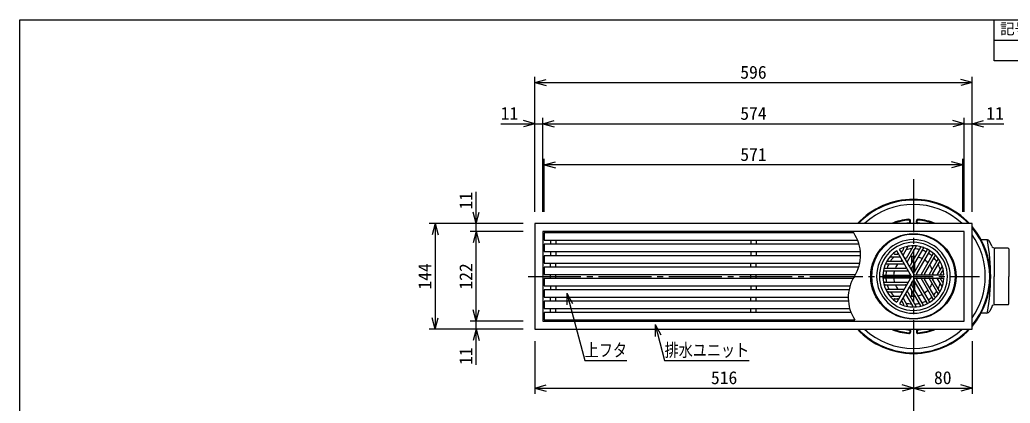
# Model space of a CAD drawing. Units: millimetres, scale not verified. Extents: x -1092 to 1092, y -744 to 696.
# Drawn here: x -1092 to 258, y 174 to 696 of the extents above; entities that cross this region are included whole.
import ezdxf
from ezdxf.enums import TextEntityAlignment as Align

# ---------------------------------------------------------------- set-up
doc = ezdxf.new("R2010")
doc.units = ezdxf.units.MM
doc.header["$LTSCALE"] = 8
doc.linetypes.add('CHAIN2', pattern=[12, 9, -1, 1, -1])
for name, color, linetype in [('0-0_計極細', 2, 'Continuous'), ('0-1_計細線', 3, 'Continuous'), ('0-5_寸法線', 7, 'Continuous'), ('0-7_枠細線', 5, 'Continuous'), ('0-8_枠中線', 5, 'Continuous')]:
    doc.layers.add(name, color=color, linetype=linetype)
doc.styles.add('ＭＳ ゴシック', font='')
doc.styles.get('ＭＳ ゴシック').set_extended_font_data('MS Gothic')

msp = doc.modelspace()

# ---------------------------------------------------------------- linework, layer by layer
at = {"layer": '0-0_計極細', "linetype": 'CHAIN2'}
for p, q in [((126.004, 478.997), (126.004, -214.269)), ((-399.168, 346.534), (215.861, 346.534))]:
    msp.add_line(p, q, dxfattribs=at)
at = {"layer": '0-0_計極細'}
for p, q in [((-368.446, 395.784), (-368.446, 390.284)), ((-361.546, 395.784), (-361.546, 390.284)), ((-95.446, 395.784), (-95.446, 390.284)), ((-88.546, 395.784), (-88.546, 390.284)), ((-368.446, 380.284), (-368.446, 374.784)), ((-361.546, 380.284), (-361.546, 374.784)), ((-95.446, 380.284), (-95.446, 374.784)), ((-88.546, 380.284), (-88.546, 374.784)), ((112.642, 384.1), (110.652, 380.653)), ((118.56, 387.326), (111.955, 375.886)), ((125.114, 386.635), (116.156, 371.12)), ((129.79, 387.711), (117.459, 366.353)), ((135.597, 385.726), (121.66, 361.587)), ((139.517, 385.492), (122.963, 356.82)), ((144.758, 382.527), (127.163, 352.053)), ((147.799, 380.771), (130.205, 350.297)), ((-368.446, 359.284), (-368.446, 364.784)), ((-361.546, 359.284), (-361.546, 364.784)), ((-95.446, 359.284), (-95.446, 364.784)), ((-88.546, 359.284), (-88.546, 364.784)), ((91.722, 367.357), (109.638, 367.357)), ((94.4, 373.377), (107.61, 373.377)), ((100.153, 376.89), (104.134, 376.89)), ((123.998, 365.636), (123.998, 373.554)), ((124.5, 366.506), (124.5, 373.586)), ((127.51, 371.72), (127.51, 373.586)), ((127.51, 352.654), (127.51, 364.695)), ((128.012, 372.589), (128.012, 373.554)), ((128.012, 353.523), (128.012, 365.564)), ((152.987, 377.715), (136.433, 349.043)), ((155.15, 374.437), (141.213, 350.297)), ((159.772, 370.401), (147.441, 349.043)), ((161.179, 365.813), (152.221, 350.297)), ((85.51, 354.311), (118.618, 354.311)), ((87.267, 357.823), (115.142, 357.823)), ((88.452, 363.844), (113.114, 363.844)), ((123.998, 354.526), (123.998, 358.612)), ((124.5, 353.657), (124.5, 359.481)), ((165.054, 360.483), (158.449, 349.043)), ((165.219, 353.745), (163.229, 350.297)), ((-368.446, 343.784), (-368.446, 349.284)), ((-361.546, 343.784), (-361.546, 349.284)), ((-95.446, 343.784), (-95.446, 349.284)), ((-88.546, 343.784), (-88.546, 349.284)), ((85.457, 348.29), (120.646, 348.29)), ((85.457, 344.778), (120.646, 344.778)), ((85.51, 338.757), (118.618, 338.757)), ((123.998, 334.456), (123.998, 338.542)), ((124.5, 333.587), (124.5, 339.411)), ((144.758, 310.541), (127.163, 341.015)), ((127.51, 328.373), (127.51, 340.415)), ((128.012, 327.504), (128.012, 339.546)), ((147.799, 312.297), (130.205, 342.771)), ((152.987, 315.353), (136.433, 344.026)), ((155.15, 318.631), (141.213, 342.771)), ((159.772, 322.668), (147.441, 344.026)), ((161.179, 327.255), (152.221, 342.771)), ((165.054, 332.585), (158.449, 344.026)), ((165.219, 339.324), (163.229, 342.771)), ((-368.446, 333.784), (-368.446, 328.284)), ((-361.546, 333.784), (-361.546, 328.284)), ((-95.446, 333.784), (-95.446, 328.284)), ((-88.546, 333.784), (-88.546, 328.284)), ((87.267, 335.245), (115.142, 335.245)), ((88.452, 329.224), (113.114, 329.224)), ((91.722, 325.712), (109.638, 325.712)), ((129.79, 305.358), (117.459, 326.715)), ((135.597, 307.342), (121.66, 331.482)), ((139.517, 307.576), (122.963, 336.249)), ((123.998, 319.515), (123.998, 327.432)), ((124.5, 319.482), (124.5, 326.563)), ((-368.446, 312.784), (-368.446, 318.284)), ((-361.546, 312.784), (-361.546, 318.284)), ((-95.446, 312.784), (-95.446, 318.284)), ((-88.546, 312.784), (-88.546, 318.284)), ((94.4, 319.691), (107.61, 319.691)), ((100.153, 316.179), (104.134, 316.179)), ((112.642, 308.968), (110.652, 312.416)), ((118.56, 305.742), (111.955, 317.182)), ((125.114, 306.433), (116.156, 321.949)), ((127.51, 319.482), (127.51, 321.349)), ((128.012, 319.515), (128.012, 320.48)), ((-368.446, 297.284), (-368.446, 302.784)), ((-361.546, 297.284), (-361.546, 302.784)), ((-95.446, 297.284), (-95.446, 302.784)), ((-88.546, 297.284), (-88.546, 302.784))]:
    msp.add_line(p, q, dxfattribs=at)
for centre, radius, start, end in [((-0.418, 375.534), 54.312, 327.72738, 33.84606), ((126.005, 346.534), 50.153, 90, 270), ((126.005, 346.534), 50.153, 270, 90), ((100.153, 377.893), 1.004, 129.50177, 270), ((104.134, 377.893), 1.004, 270, 30), ((109.783, 381.154), 1.004, 210, 330), ((126.005, 346.534), 37.631, 113.77152, 116.31965), ((111.773, 384.602), 1.004, 330, 110.49823), ((126.005, 346.534), 37.631, 93.596, 105.50678), ((118.995, 387.076), 0.502, 99.81001, 150), ((124.245, 387.137), 1.004, 330, 92.48216), ((126.005, 346.534), 37.631, 77.4576, 87.38711), ((126.005, 346.534), 37.631, 77.4576, 87.38711), ((130.225, 387.46), 0.502, 84.11294, 150), ((134.728, 386.228), 1.004, 330, 77.60597), ((126.005, 346.534), 37.631, 62.67477, 71.92708), ((139.951, 385.241), 0.502, 70.18513, 150), ((143.889, 383.029), 1.004, 330, 63.89345), ((126.005, 346.534), 37.631, 48.07292, 57.32523), ((148.668, 380.269), 1.004, 56.10655, 150), ((152.553, 377.966), 0.502, 330, 49.81487), ((91.722, 368.36), 1.004, 147.51784, 270), ((94.4, 372.876), 0.502, 90, 140.18999), ((126.005, 346.534), 37.631, 134.49322, 146.404), ((126.005, 346.534), 37.631, 123.68035, 126.22848), ((107.61, 372.876), 0.502, 30, 90), ((126.005, 346.534), 27.094, 124.78019, 129.77896), ((109.638, 368.36), 1.004, 270, 30), ((112.39, 375.635), 0.502, 150, 210), ((115.287, 371.621), 1.004, 210, 330), ((126.005, 346.534), 27.094, 110.22104, 115.21981), ((117.894, 366.102), 0.502, 150, 210), ((126.005, 346.534), 27.094, 84.62432, 99.70902), ((126.005, 346.534), 27.094, 84.62432, 90), ((126.005, 346.534), 27.094, 63.71622, 76.68065), ((126.005, 346.534), 27.094, 43.31935, 56.28378), ((126.005, 346.534), 37.631, 32.61289, 42.5424), ((156.019, 373.936), 1.004, 42.39403, 150), ((159.338, 370.652), 0.502, 330, 35.88706), ((162.048, 365.311), 1.004, 27.51784, 150), ((85.51, 353.813), 0.502, 89.99378, 169.80868), ((87.267, 358.827), 1.004, 162.39403, 270), ((88.452, 363.343), 0.502, 90, 155.88706), ((126.005, 346.534), 37.631, 168.07292, 177.32523), ((126.005, 346.534), 37.631, 152.61289, 162.5424), ((126.005, 346.534), 27.094, 163.31935, 176.28378), ((126.005, 346.534), 27.094, 140.29098, 155.37568), ((113.114, 363.343), 0.502, 30, 90), ((115.142, 358.827), 1.004, 270, 30), ((118.618, 353.81), 0.502, 30, 90), ((120.791, 362.088), 1.004, 210, 330), ((123.398, 356.569), 0.502, 150, 210), ((126.294, 352.555), 1.004, 210, 330), ((126.294, 352.555), 1.004, 253.22135, 330), ((126.005, 346.534), 27.094, 20.29098, 35.37568), ((126.005, 346.534), 27.094, 4.78019, 9.77896), ((126.005, 346.534), 37.631, 14.49322, 26.40401), ((166.088, 353.243), 1.004, 9.50177, 150), ((91.426, 317.534), 54.312, 147.72738, 213.84606), ((85.456, 349.297), 1.004, 176.10043, 269.99386), ((85.457, 343.775), 1.004, 90, 183.89345), ((85.508, 339.262), 0.502, 190.17883, 269.99383), ((126.005, 346.534), 37.631, 182.67477, 191.92708), ((126.005, 346.534), 27.094, 183.71622, 196.68065), ((118.618, 339.259), 0.502, 270, 330), ((120.646, 349.294), 1.004, 270, 30), ((120.646, 343.775), 1.004, 330, 90), ((126.294, 340.513), 1.004, 30, 150), ((126.294, 340.513), 1.004, 30, 106.77865), ((131.074, 349.796), 1.004, 150, 270), ((131.074, 343.273), 1.004, 90, 210), ((135.999, 349.294), 0.502, 270, 330), ((135.999, 343.775), 0.502, 30, 90), ((142.082, 349.796), 1.004, 150, 270), ((142.082, 343.273), 1.004, 90, 210), ((147.007, 349.294), 0.502, 270, 330), ((147.007, 343.775), 0.502, 30, 90), ((153.09, 349.796), 1.004, 150, 270), ((153.09, 343.273), 1.004, 90, 210), ((126.005, 346.534), 27.094, 350.22104, 355.21981), ((158.015, 349.294), 0.502, 270, 330), ((158.015, 343.775), 0.502, 30, 90), ((164.098, 349.796), 1.004, 150, 270), ((164.098, 343.273), 1.004, 90, 210), ((126.005, 346.534), 37.631, 3.68035, 6.22848), ((126.005, 346.534), 37.631, 353.77152, 356.31965), ((166.088, 339.825), 1.004, 210, 350.49823), ((87.267, 334.242), 1.004, 90, 197.60597), ((88.452, 329.726), 0.502, 204.11294, 270), ((126.005, 346.534), 37.631, 197.4576, 207.38711), ((91.722, 324.708), 1.004, 90, 212.48216), ((126.005, 346.534), 37.631, 213.596, 225.50678), ((126.005, 346.534), 27.094, 204.62432, 219.70902), ((126.005, 346.534), 27.094, 230.22104, 235.21981), ((109.638, 324.708), 1.004, 330, 90), ((113.114, 329.726), 0.502, 270, 330), ((115.142, 334.242), 1.004, 330, 90), ((117.894, 326.966), 0.502, 150, 210), ((120.791, 330.98), 1.004, 30, 150), ((123.398, 336.499), 0.502, 150, 210), ((126.005, 346.534), 27.094, 303.71622, 316.68065), ((126.005, 346.534), 27.094, 324.62432, 339.70902), ((126.005, 346.534), 37.631, 317.4576, 327.38711), ((126.005, 346.534), 37.631, 333.59599, 345.50678), ((162.048, 327.757), 1.004, 210, 332.48216), ((100.153, 315.175), 1.004, 90, 230.49823), ((126.005, 346.534), 37.631, 233.77152, 236.31965), ((104.134, 315.175), 1.004, 330, 90), ((107.61, 320.193), 0.502, 270, 330), ((109.783, 311.914), 1.004, 30, 150), ((126.005, 346.534), 37.631, 243.68035, 246.22848), ((112.39, 317.433), 0.502, 149.99998, 210.00002), ((115.287, 321.447), 1.004, 30, 150), ((126.005, 346.534), 27.094, 244.78019, 249.77896), ((126.005, 346.534), 27.094, 260.29098, 275.37568), ((126.005, 346.534), 27.094, 283.31935, 296.28378), ((126.005, 346.534), 37.631, 288.07292, 297.32523), ((143.889, 310.039), 1.004, 296.10655, 30), ((126.005, 346.534), 37.631, 302.67477, 311.92708), ((148.668, 312.799), 1.004, 210, 303.89345), ((152.553, 315.103), 0.502, 310.18513, 30), ((156.019, 319.133), 1.004, 210, 317.60597), ((159.338, 322.417), 0.502, 324.11294, 30), ((111.773, 308.466), 1.004, 249.50177, 30), ((126.005, 346.534), 37.631, 254.49322, 266.404), ((118.995, 305.993), 0.502, 210, 260.18999), ((124.245, 305.931), 1.004, 267.51784, 30), ((126.005, 346.534), 37.631, 272.61289, 282.5424), ((130.225, 305.608), 0.502, 210, 275.88706), ((134.728, 306.84), 1.004, 282.39403, 30), ((139.951, 307.827), 0.502, 210, 289.81487)]:
    msp.add_arc(centre, radius, start, end, dxfattribs=at)
at = {"layer": '0-1_計細線'}
for p, q in [((121.005, 420.291), (121.005, 422.297)), ((122.005, 420.291), (122.005, 422.297)), ((130.005, 420.291), (130.005, 422.297)), ((131.005, 420.291), (131.005, 422.297)), ((-377.496, 405.784), (-377.496, 395.784)), ((44.69, 405.784), (-377.496, 405.784)), ((-377.496, 395.784), (49.978, 395.784)), ((225.535, 396.534), (218.335, 396.534)), ((232.77, 387.905), (230.059, 393.664)), ((-377.496, 390.284), (-377.496, 380.284)), ((51.853, 390.284), (-377.496, 390.284)), ((-377.496, 380.284), (53.686, 380.284)), ((123.398, 346.534), (103.258, 381.418)), ((127.308, 348.792), (107.168, 383.675)), ((236.09, 384.034), (236.09, 346.534)), ((255.004, 385.034), (237.294, 385.034)), ((256.004, 384.034), (256.004, 346.534)), ((-377.496, 374.784), (-377.496, 364.784)), ((53.889, 374.784), (-377.496, 374.784)), ((-377.496, 364.784), (52.82, 364.784)), ((-377.496, 359.284), (-377.496, 349.284)), ((51.406, 359.284), (-377.496, 359.284)), ((127.308, 348.792), (126.005, 351.05)), ((-377.496, 349.284), (47.129, 349.284)), ((-377.496, 343.784), (-377.496, 333.784)), ((43.878, 343.784), (-377.496, 343.784)), ((123.398, 346.534), (103.258, 311.651)), ((127.308, 344.276), (107.168, 309.393)), ((127.308, 348.792), (129.915, 348.792)), ((127.308, 348.792), (167.588, 348.792)), ((127.308, 344.276), (167.588, 344.276)), ((236.09, 309.034), (236.09, 346.534)), ((256.004, 309.034), (256.004, 346.534)), ((-377.496, 333.784), (39.601, 333.784)), ((-377.496, 328.284), (-377.496, 318.284)), ((38.188, 328.284), (-377.496, 328.284)), ((-377.496, 318.284), (37.119, 318.284)), ((-377.496, 312.784), (-377.496, 302.784)), ((37.322, 312.784), (-377.496, 312.784)), ((-377.496, 302.784), (39.155, 302.784)), ((-377.496, 297.284), (-377.496, 287.284)), ((41.03, 297.284), (-377.496, 297.284)), ((232.77, 305.164), (230.059, 299.405)), ((255.004, 308.034), (237.294, 308.034)), ((-377.496, 287.284), (46.317, 287.284)), ((225.535, 296.534), (218.335, 296.534)), ((121.005, 272.778), (121.005, 270.772)), ((122.005, 272.778), (122.005, 270.772)), ((130.005, 272.778), (130.005, 270.772)), ((131.005, 272.778), (131.005, 270.772))]:
    msp.add_line(p, q, dxfattribs=at)
for points in [[(-389.996, 418.534), (-389.996, 274.534), (206.004, 274.534), (206.004, 418.534)], [(-378.996, 407.534), (-378.996, 285.534), (195.004, 285.534), (195.004, 407.534)]]:
    msp.add_lwpolyline(points, close=True, dxfattribs=at)
msp.add_circle((126.005, 346.534), 58.202, dxfattribs=at)
for centre, radius, start, end in [((126.005, 346.534), 105, 43.29187, 136.70813), ((126.005, 346.534), 104, 43.81312, 136.18688), ((126.005, 346.534), 98, 47.28142, 132.71858), ((126.005, 346.534), 78, 94.52806, 112.61971), ((126.005, 346.534), 77, 94.52806, 110.73223), ((126.005, 346.534), 73, 94.65071, 99.60712), ((120.005, 422.297), 2, 360, 94.52806), ((120.005, 422.297), 1, 360, 94.52806), ((120.005, 420.291), 1, 274.65071, 360), ((120.005, 420.291), 2, 298.58141, 360), ((132.005, 422.297), 2, 85.47194, 180), ((132.005, 420.291), 2, 180, 241.41859), ((132.005, 422.297), 1, 85.47194, 180), ((132.005, 420.291), 1, 180, 265.34929), ((126.005, 346.534), 73, 80.69166, 85.34929), ((126.005, 346.534), 77, 69.2388, 85.47194), ((126.005, 346.534), 78, 67.31293, 85.47194), ((126.005, 346.534), 104.999, 319.63235, 40.36765), ((126.005, 346.534), 103.999, 320.28481, 39.71519), ((126.005, 346.534), 57.199, 90, 270), ((126.005, 346.534), 46.411, 90, 270), ((126.005, 346.534), 57.199, 270, 90), ((126.005, 346.534), 46.411, 270, 90), ((126.005, 346.534), 98, 324.71867, 35.28133), ((225.535, 391.534), 5, 25.2083, 90), ((-48.663, 346.534), 279.999, 349.95893, 10.04107), ((126.005, 346.534), 41.645, 123.10792, 236.89208), ((126.005, 346.534), 41.645, 90, 116.89208), ((126.005, 346.534), 41.645, 3.10792, 90), ((237.294, 390.034), 5, 205.2083, 270), ((255.004, 384.034), 1, 0, 90), ((164.62, 360.734), 0.502, 330, 20.18999), ((126.005, 346.534), 41.645, 270, 356.89208), ((164.62, 332.334), 0.502, 339.81001, 30), ((94.4, 320.193), 0.502, 219.81001, 270), ((126.005, 346.534), 41.645, 243.10792, 270), ((225.535, 301.534), 5, 270, 334.7917), ((237.294, 303.034), 5, 90, 154.7917), ((255.004, 309.034), 1, 270, 360), ((126.005, 346.534), 105, 223.29187, 316.70813), ((126.005, 346.534), 104, 223.81312, 316.18688), ((126.005, 346.534), 98, 227.28142, 312.71858), ((126.005, 346.534), 78, 247.38029, 265.47194), ((126.005, 346.534), 77, 249.2388, 265.47194), ((126.005, 346.534), 73, 260.50585, 265.34929), ((120.005, 270.772), 2, 265.47194, 0), ((120.005, 270.772), 1, 265.47194, 0), ((120.005, 272.778), 1, 0, 85.34929), ((120.005, 272.778), 2, 0, 63.35361), ((132.005, 272.778), 2, 118.58141, 180), ((132.005, 270.772), 2, 180, 274.52806), ((132.005, 272.778), 1, 94.65071, 180), ((132.005, 270.772), 1, 180, 274.52806), ((126.005, 346.534), 73, 274.65071, 279.36215), ((126.005, 346.534), 77, 274.52806, 290.7612), ((126.005, 346.534), 78, 274.52806, 292.61971)]:
    msp.add_arc(centre, radius, start, end, dxfattribs=at)
at = {"layer": '0-5_寸法線'}
for p, q in [((-389.996, 434.534), (-389.996, 618.534)), ((-389.996, 610.534), (-374.541, 614.675)), ((-389.996, 610.534), (-374.541, 606.393)), ((-389.996, 610.534), (206.004, 610.534)), ((206.004, 610.534), (190.549, 614.675)), ((206.004, 610.534), (190.549, 606.393)), ((206.004, 434.534), (206.004, 618.534)), ((-436.548, 554.534), (-378.996, 554.534)), ((-389.996, 554.534), (-405.451, 558.675)), ((-389.996, 554.534), (-405.451, 550.393)), ((-389.996, 434.534), (-389.996, 562.534)), ((-378.996, 434.534), (-378.996, 562.534)), ((-378.996, 554.534), (-363.541, 558.675)), ((-378.996, 554.534), (-363.541, 550.393)), ((-378.996, 554.534), (195.004, 554.534)), ((195.004, 554.534), (179.549, 558.675)), ((195.004, 554.534), (179.549, 550.393)), ((195.004, 434.534), (195.004, 562.534)), ((195.004, 554.534), (249.281, 554.534)), ((206.004, 434.534), (206.004, 562.534)), ((206.004, 554.534), (221.459, 558.675)), ((206.004, 554.534), (221.459, 550.393)), ((-377.496, 434.534), (-377.496, 506.534)), ((-377.496, 498.534), (-362.041, 502.675)), ((193.504, 498.534), (178.049, 502.675)), ((193.504, 434.534), (193.504, 506.534)), ((-377.496, 498.534), (-362.041, 494.393)), ((193.504, 498.534), (-377.496, 498.534)), ((193.504, 498.534), (178.049, 494.393)), ((-469.996, 407.534), (-469.996, 461.652)), ((-469.996, 418.534), (-474.137, 433.989)), ((-469.996, 418.534), (-465.855, 433.989)), ((-405.996, 418.534), (-533.996, 418.534)), ((-525.996, 418.534), (-530.137, 403.079)), ((-525.996, 418.534), (-521.855, 403.079)), ((-525.996, 418.534), (-525.996, 274.534)), ((-405.996, 418.534), (-477.996, 418.534)), ((-405.996, 407.534), (-477.996, 407.534)), ((-469.996, 407.534), (-474.137, 392.079)), ((-469.996, 407.534), (-465.855, 392.079)), ((-469.996, 285.534), (-469.996, 407.534)), ((-346.581, 323.675), (-338.581, 309.819)), ((-346.581, 323.675), (-346.581, 307.675)), ((-469.996, 285.534), (-474.137, 300.989)), ((-469.996, 285.534), (-465.855, 300.989)), ((-525.996, 274.534), (-530.137, 289.989)), ((-525.996, 274.534), (-521.855, 289.989)), ((-405.996, 285.534), (-477.996, 285.534)), ((-469.996, 225.953), (-469.996, 285.534)), ((-405.996, 274.534), (-533.996, 274.534)), ((-405.996, 274.534), (-477.996, 274.534)), ((-469.996, 274.534), (-474.137, 259.079)), ((-469.996, 274.534), (-465.855, 259.079)), ((-226.2, 280.81), (-218.2, 266.953)), ((-226.2, 280.81), (-226.2, 264.81)), ((-389.996, 258.534), (-389.996, 186.534)), ((126.004, 258.534), (126.004, 186.534)), ((206.004, 258.534), (206.004, 186.534)), ((-389.996, 194.534), (-374.541, 198.675)), ((-389.996, 194.534), (-374.541, 190.393)), ((-389.996, 194.534), (126.004, 194.534)), ((126.004, 194.534), (110.549, 198.675)), ((126.004, 194.534), (110.549, 190.393)), ((126.004, 194.534), (141.459, 198.675)), ((126.004, 194.534), (141.459, 190.393)), ((126.004, 194.534), (206.004, 194.534)), ((206.004, 194.534), (190.549, 198.675)), ((206.004, 194.534), (190.549, 190.393))]:
    msp.add_line(p, q, dxfattribs=at)
for points in [[(-346.581, 323.675), (-322.028, 232.044), (-264.428, 232.044)], [(-226.2, 280.81), (-213.133, 232.044), (-97.933, 232.044)]]:
    msp.add_lwpolyline(points, dxfattribs=at)
at = {"layer": '0-7_枠細線'}
for p, q in [((236, 640), (236, 696)), ((1092, 668), (236, 668)), ((1092, 640), (236, 640))]:
    msp.add_line(p, q, dxfattribs=at)
at = {"layer": '0-8_枠中線'}
msp.add_lwpolyline([(-1092, -744), (-1092, 696), (1092, 696), (1092, -744)], close=True, dxfattribs=at)

# ---------------------------------------------------------------- texts
at = {"layer": '0-5_寸法線', "style": 'ＭＳ ゴシック'}
for s, p in [('596', (-109.996, 610.534)), ('11', (-436.548, 554.534)), ('574', (-109.996, 554.534)), ('11', (225.281, 554.534)), ('571', (-109.996, 498.534)), ('516', (-149.996, 194.534)), ('80', (154.004, 194.534))]:
    msp.add_text(s, height=17.6, dxfattribs=at).set_placement(p, align=Align.BOTTOM_LEFT)
for s, p in [('11', (-469.996, 437.652)), ('144', (-525.996, 328.534)), ('122', (-469.996, 328.534)), ('11', (-469.996, 225.953))]:
    msp.add_text(s, height=17.6, rotation=90, dxfattribs=at).set_placement(p, align=Align.BOTTOM_LEFT)
at = {"layer": '0-5_寸法線', "style": 'ＭＳ ゴシック', "width": 0.8}
for s, p in [('上フタ', (-322.028, 232.044)), ('排水ユニット', (-213.133, 232.044))]:
    msp.add_text(s, height=17.6, dxfattribs=at).set_placement(p, align=Align.BOTTOM_LEFT)
at = {"layer": '0-7_枠細線', "style": 'ＭＳ ゴシック'}
msp.add_text('記号', height=14.66, dxfattribs=at).set_placement((244, 672), align=Align.BOTTOM_LEFT)

doc.saveas('drawing.dxf')
